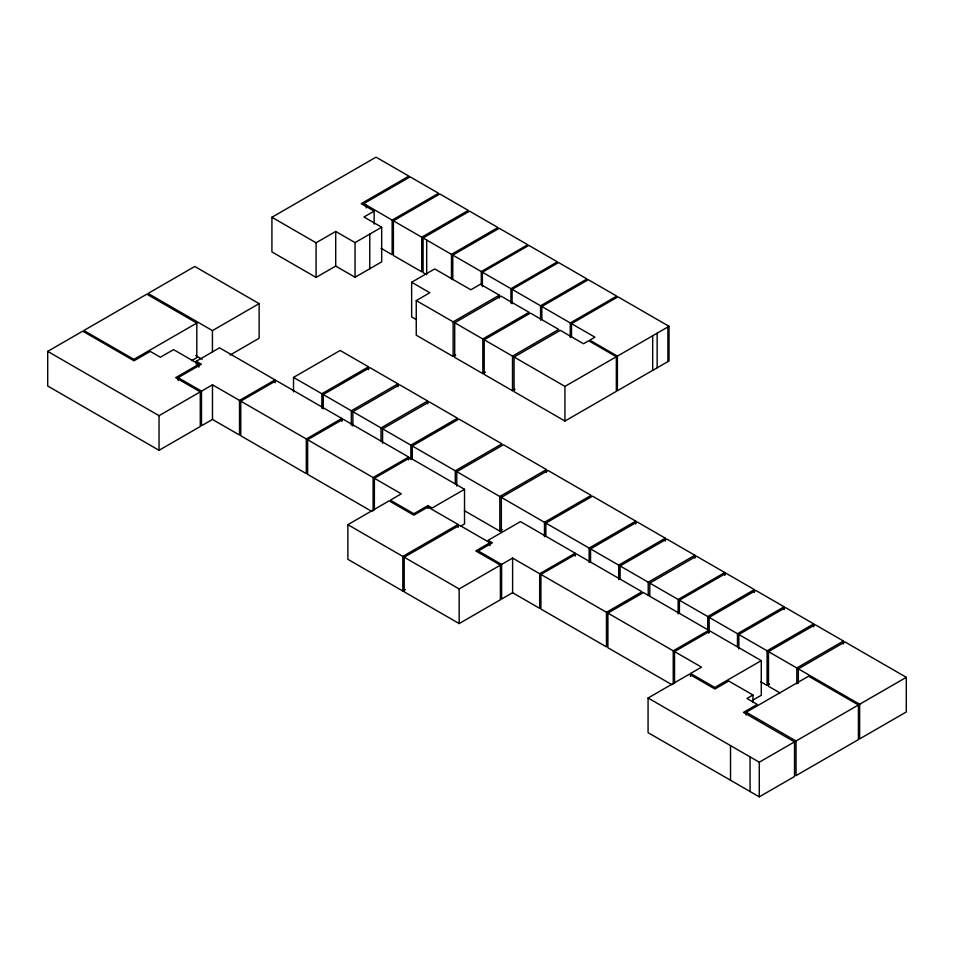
<?xml version="1.0" encoding="UTF-8"?>
<svg xmlns="http://www.w3.org/2000/svg" width="954" height="954" viewBox="0 0 954 954"><rect width="100%" height="100%" fill="white"/><g stroke="black" fill="none" stroke-linecap="round" stroke-linejoin="round"><path stroke-width="1.43" d="M374.135 211.132L363.975 216.999L381.683 227.231L381.683 261.861L355.043 277.244L335.701 266.083L316.084 277.411L271.914 251.904L271.914 217.273L376.031 157.16L408.908 176.132L361.208 203.667L374.135 211.132L374.135 224.118M198.897 364.249L175.667 377.653L200.28 391.867L200.28 426.498L159.044 450.3L47.7 386.012L47.7 351.382L82.712 331.169L134.013 360.791L150.255 351.406L160.379 357.249L173.58 349.629L198.897 364.249L198.897 367.135M271.914 217.273L316.084 242.781L335.701 231.452L355.043 242.614L381.683 227.231M196.81 323.048L133.894 359.372L83.869 330.501L146.785 294.178L196.81 323.048L196.81 357.678L191.671 360.648M392.142 220.1L438.59 193.28L410.137 176.848L363.796 203.607L392.142 220.1L392.142 254.73L381.051 248.278M393.394 220.827L439.854 193.996L468.307 210.429L421.728 237.188L393.394 220.827L393.394 255.457L421.728 271.818L421.728 237.188M259.13 303.634L194.771 266.476L148.073 293.438L212.432 330.597L259.13 303.634L259.13 338.265L230.105 355.031M196.238 364.166L196.238 361.28L219.515 347.84L275.05 379.907L275.05 382.792M178.136 380.539L178.136 377.653L201.366 364.249L196.238 361.28M423.099 237.975L469.559 211.156L497.94 227.541L451.481 254.36L423.099 237.975L423.099 272.605L425.496 274.001M47.7 351.382L159.044 415.67L200.28 391.867M178.136 377.653L201.509 391.152L212.48 384.808L239.514 400.418L275.05 379.907M452.768 255.1L499.228 228.28L527.729 244.737L481.281 271.556L452.768 255.1L452.768 279.629M416.481 319.685L411.639 316.895L411.639 282.253L434.726 268.933L470.847 289.789L480.446 284.244L499.347 295.156L499.347 298.042M240.754 401.133L306.306 438.983L306.306 473.613L240.754 435.763L240.754 401.133L276.278 380.622L341.83 418.46L341.83 421.346M455.702 354.995L453.126 356.474L416.254 335.212L416.254 300.57L429.813 292.747L411.639 282.253M239.514 400.418L239.514 435.048L212.48 419.45L201.509 425.782L201.509 391.152M293.522 391.844L293.522 377.414L340.173 350.476L368.506 366.837L368.506 369.723M482.402 272.212L528.862 245.393L557.386 261.861L510.939 288.68L482.402 272.212L482.402 286.641M293.522 377.414L321.856 393.763L368.506 366.837M323.239 408.992L323.239 394.562L369.854 367.624L397.985 383.854L397.985 386.74M416.254 300.57L453.126 321.844L499.347 295.156M512.107 289.36L558.567 262.541L587.02 278.973L540.572 305.793L512.107 289.36L512.107 303.789M454.7 322.75L500.922 296.062L529.041 312.304L482.819 338.992L454.7 322.75L454.7 357.38L482.819 373.622L485.383 372.132M323.239 394.562L351.334 410.78L397.985 383.854M352.897 426.116L352.897 411.687L399.547 384.76L427.666 400.99L427.666 403.876M306.306 438.983L341.83 418.46M371.857 511.451L307.617 474.365L307.617 439.734L343.142 419.223L408.67 457.049L408.67 459.935M484.203 339.779L530.412 313.103L558.734 329.44L512.513 356.128L484.203 339.779L484.203 374.409L512.513 390.758L515.077 389.28M541.824 306.508L588.272 279.689L616.725 296.122L570.277 322.941L541.824 306.508L541.824 319.495M352.897 411.687L381.028 427.929L427.666 400.99M382.59 428.835L429.24 401.896L457.503 418.222L410.852 445.148L382.59 428.835L382.59 443.264M571.506 336.643L571.506 323.656L617.965 296.837L669.028 326.316L669.028 360.946L617.393 390.758L617.393 356.128L669.028 326.316M514.075 357.034L560.296 330.346L583.526 343.762L588.701 340.769L616.344 356.724L616.344 391.367L564.947 421.036L514.075 391.665L514.075 357.034L564.947 386.406L616.344 356.724M412.283 445.971L458.922 419.044L501.923 443.86L455.273 470.799L412.283 445.971L412.283 458.957M307.617 439.734L373.133 477.56L408.67 457.049M374.373 510.02L374.373 478.276L409.898 457.765L464.526 489.307L464.526 523.937L460.794 526.095M405.402 589.56L402.826 591.039L347.864 559.318L347.864 524.676L389.101 500.874L413.845 515.16L427.905 507.051L458.123 524.485L458.123 527.371M456.787 486.099L456.787 471.67L503.438 444.743L546.463 469.571L546.463 472.457M464.526 489.307L432.138 508.005L427.952 505.596L413.845 513.741L390.329 500.158L401.3 493.826L374.373 478.276M456.787 471.67L499.813 496.509L546.463 469.571M501.351 497.392L547.99 470.465L591.11 495.364L544.472 522.291L501.351 497.392L501.351 532.022M347.864 524.676L402.826 556.409L458.123 524.485M489.903 542.778L475.784 550.923L500.397 565.138L500.397 599.768L459.16 623.57L404.198 591.838L404.198 557.208L459.542 525.26L489.903 542.778L489.903 545.664M464.383 510.688L499.813 531.139L502.329 529.685M545.855 536.076L545.855 523.09L592.506 496.163L635.781 521.146L635.781 524.032M404.198 557.208L459.16 588.94L500.397 565.138M575.214 553.201L520.49 521.611L488.09 540.31L492.419 542.814L478.312 550.959L501.625 564.422L512.608 558.09L539.678 573.724L575.214 553.201L575.214 556.087M540.918 574.427L576.443 553.916L641.994 591.766L606.47 612.277L540.918 574.427L540.918 609.057L606.47 646.907L606.47 612.277M545.855 523.09L589.131 548.073L635.781 521.146M539.678 573.724L539.678 608.354L512.608 592.72L501.625 599.052L501.625 564.422M590.55 561.882L590.55 548.896L637.2 521.969L665.32 538.199L665.32 541.085M590.55 548.896L618.681 565.138L665.32 538.199M620.1 578.947L620.1 565.961L666.751 539.022L694.87 555.264L694.87 558.15M620.1 565.961L648.219 582.19L694.87 555.264M649.793 596.083L649.793 583.097L696.432 556.17L724.79 572.531L724.79 575.417M671.974 684.734L607.889 647.73L607.889 613.1L643.425 592.589L708.786 630.32L708.786 633.206M649.793 583.097L678.139 599.47L724.79 572.531M679.427 613.195L679.427 600.209L726.077 573.282L754.387 589.62L754.387 592.506M679.427 600.209L707.737 616.558L754.387 589.62M709.168 631.81L709.168 617.381L755.818 590.443L784.128 606.792L784.128 609.678M607.889 613.1L673.25 650.831L708.786 630.32M674.538 683.326L674.538 651.582L710.074 631.059L761.28 660.633L761.28 695.263L752.479 700.343M709.168 617.381L737.478 633.718L784.128 606.792M738.849 648.947L738.849 634.517L785.5 607.591L813.726 623.88L813.726 626.766M752.956 695.001L746.934 698.471L757.237 704.422L743.464 712.376L794.527 741.866L794.527 776.496L759.277 796.84L648.076 732.648L648.076 698.006L689.313 674.204L714.916 688.991L728.725 681.013L752.956 695.001L752.956 702.216M690.553 676.374L690.553 673.488L701.524 667.156L674.538 651.582M738.849 634.517L767.076 650.807L813.726 623.88M780.074 692.95L768.495 686.272L768.495 651.63L815.145 624.703L843.455 641.04L843.455 643.926M761.28 660.633L714.773 687.476L690.553 673.488M768.495 651.63L796.805 667.979L843.455 641.04M760.66 681.74L767.076 685.449L769.592 683.982M798.331 668.849L844.97 641.923L906.3 677.328L906.3 711.958L859.649 738.897L859.649 704.267L798.331 668.849L798.331 683.279M746.219 715.106L746.219 712.209L808.587 676.207L858.421 704.97L858.421 739.6L796.053 775.614L796.053 740.984L858.421 704.97M648.076 698.006L759.277 762.21L794.527 741.866M859.649 704.267L906.3 677.328M571.506 323.656L594.926 337.179L589.751 340.161L617.393 356.128M195.701 355.568L202.141 359.276M746.219 712.209L796.053 740.984M796.805 667.979L796.805 683.851M767.076 650.807L767.076 685.449M759.277 762.21L759.277 796.84M750.071 756.892L750.071 791.522M737.478 633.718L737.478 646.717M730.514 745.599L730.514 780.229M707.737 616.558L707.737 629.545M678.139 599.47L678.139 613.899M673.25 650.831L673.25 684.03M667.895 326.972L667.895 361.602M657.151 333.173L657.151 367.803M652.679 335.76L652.679 370.39M648.219 582.19L648.219 595.177M618.681 565.138L618.681 579.567M589.131 548.073L589.131 562.502M570.277 322.941L570.277 337.37M564.947 386.406L564.947 421.036M544.472 522.291L544.472 536.72M540.572 305.793L540.572 320.222M512.513 356.128L512.513 390.758M512.608 558.09L512.608 592.72M510.939 288.68L510.939 303.11M499.813 496.509L499.813 531.139M482.819 338.992L482.819 373.622M481.281 271.556L481.281 284.542M459.16 588.94L459.16 623.57M455.273 470.799L455.273 483.785M453.126 321.844L453.126 356.474M451.481 254.36L451.481 278.89M427.952 505.596L427.952 508.482M426.7 240.062L426.7 274.692M410.852 445.148L410.852 459.578M402.826 556.409L402.826 591.039M381.028 427.929L381.028 440.915M373.133 477.56L373.133 510.76M369.77 234.112L369.77 268.742M366.276 205.038L366.276 207.924M355.043 242.614L355.043 277.244M351.334 410.78L351.334 425.21M335.701 231.452L335.701 266.083M321.856 393.763L321.856 408.193M316.084 242.781L316.084 277.411M212.432 330.597L212.432 352.241M212.48 384.808L212.48 419.45M159.044 415.67L159.044 450.3"/></g></svg>
